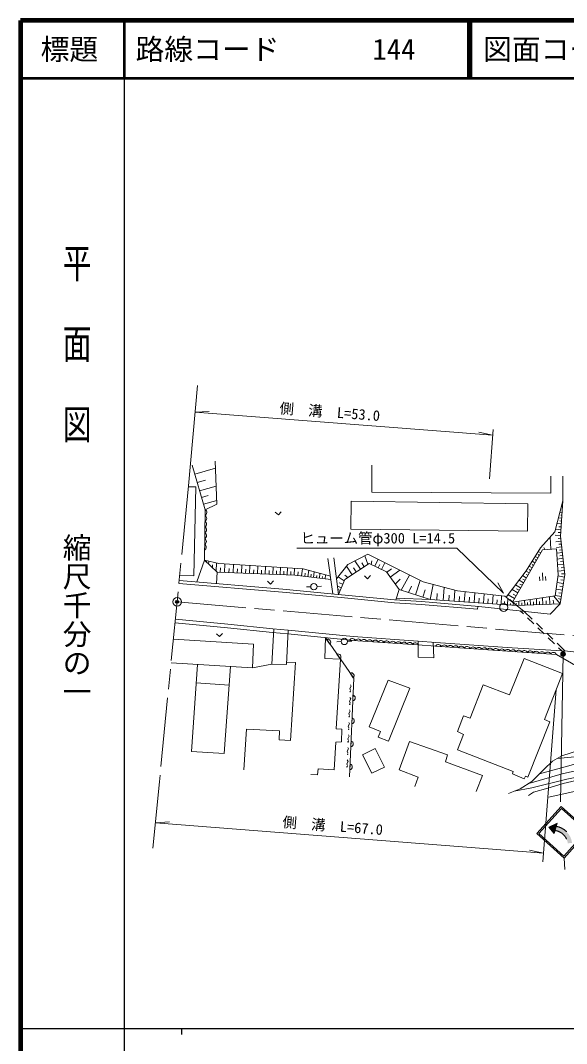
# Model space of a CAD drawing. Units: millimetres, scale not verified. Extents: x 40000 to 680000, y 20000 to 380000.
# Drawn here: x 40000 to 134871, y 202409 to 380000 of the extents above; entities that cross this region are included whole.
import ezdxf
from ezdxf.enums import TextEntityAlignment as Align

# ---------------------------------------------------------------- set-up
doc = ezdxf.new("R2010")
doc.units = ezdxf.units.MM
doc.header["$LTSCALE"] = 1000
doc.header["$PDMODE"] = 32
doc.header["$PDSIZE"] = 500
doc.linetypes.add('CHAIN', pattern=[18.5, 12, -1.5, 3.5, -1.5])
for name, color, linetype, lineweight in [('M-BGD', 7, 'Continuous', 13), ('M-BMK', 2, 'CHAIN', 13), ('M-BMK-SRVR', 3, 'Continuous', 13), ('M-STR-HTXT', 7, 'Continuous', 13), ('M-STR-STRC', 7, 'Continuous', 13), ('M-TTL', 2, 'Continuous', 140), ('M-TTL-BAND', 7, 'Continuous', 25), ('M-TTL-LINE', 7, 'Continuous', 50)]:
    doc.layers.add(name, color=color, linetype=linetype, lineweight=lineweight)
doc.layers.add('M-OTRS', color=6, linetype='Continuous')
doc.layers.add('M-TTL-TXT', color=7, linetype='Continuous')
doc.styles.add('@ＭＳ ゴシック', font='')
doc.styles.add('ＭＳ ゴシック', font='')
doc.styles.get('@ＭＳ ゴシック').set_extended_font_data('@MS Gothic')
doc.styles.get('ＭＳ ゴシック').set_extended_font_data('MS Gothic')

msp = doc.modelspace()

# ---------------------------------------------------------------- hatches: boundary and pattern name
at = {"layer": 'M-STR-STRC'}
for points in [[(133935, 269773, -0.41421), (134028, 270331, -0.41421), (134586, 270238, -0.41421), (134493, 269680, -0.41421)], [(133073, 240107), (133211, 240634), (131773, 239992), (132746, 238859), (132884, 239386)], [(134294, 239640), (134245, 239671), (134195, 239700), (134145, 239729), (134094, 239757), (134042, 239784), (133990, 239810), (133938, 239835), (133885, 239860), (133832, 239883), (133779, 239906), (133725, 239927), (133670, 239948), (133616, 239967), (133561, 239986), (133506, 240004), (133450, 240020), (133394, 240036), (133338, 240051), (133281, 240065), (133225, 240077), (133168, 240089), (133111, 240100), (133073, 240107), (132884, 239386), (132888, 239385), (132933, 239378), (132978, 239371), (133022, 239362), (133066, 239353), (133110, 239343), (133154, 239333), (133198, 239321), (133241, 239309), (133284, 239296), (133327, 239282), (133370, 239268), (133412, 239253), (133455, 239237), (133497, 239220), (133538, 239202), (133580, 239184), (133621, 239166), (133661, 239146), (133702, 239126), (133741, 239105), (133781, 239083), (133820, 239061), (133859, 239038), (133897, 239014), (133935, 238990), (133973, 238964), (134010, 238939), (134047, 238912), (134083, 238885), (134119, 238858), (134154, 238830), (134189, 238801), (134223, 238771), (134256, 238741), (134290, 238711), (134322, 238680), (134354, 238648), (134386, 238616), (134417, 238583), (134447, 238549), (134477, 238515), (134506, 238481), (134535, 238446), (134563, 238411), (134590, 238375), (134617, 238338), (134643, 238302), (134668, 238264), (134693, 238227), (134717, 238188), (134741, 238150), (134763, 238111), (134785, 238072), (134807, 238032), (134827, 237992), (134847, 237951), (134867, 237911), (134885, 237869), (134903, 237828), (134920, 237786), (134937, 237744), (134952, 237702), (134967, 237659), (134981, 237616), (134995, 237573), (135008, 237530), (135019, 237486), (135031, 237443), (135041, 237399), (135051, 237355), (135059, 237310), (135067, 237266), (135075, 237222), (135081, 237177), (135823, 237218), (135816, 237275), (135808, 237333), (135798, 237390), (135788, 237447), (135777, 237504), (135764, 237561), (135751, 237617), (135737, 237674), (135722, 237730), (135705, 237786), (135688, 237841), (135670, 237896), (135651, 237951), (135631, 238005), (135609, 238060), (135587, 238113), (135565, 238167), (135541, 238220), (135516, 238272), (135490, 238324), (135464, 238376), (135436, 238427), (135408, 238478), (135378, 238528), (135348, 238577), (135317, 238626), (135286, 238675), (135253, 238723), (135219, 238770), (135185, 238817), (135150, 238863), (135114, 238909), (135077, 238954), (135040, 238998), (135001, 239042), (134962, 239085), (134922, 239127), (134882, 239169), (134841, 239210), (134799, 239250), (134756, 239289), (134713, 239328), (134669, 239366), (134624, 239403), (134579, 239439), (134533, 239475), (134486, 239509), (134439, 239543), (134391, 239576), (134343, 239609)]]:
    msp.add_hatch(color=256, dxfattribs=at).paths.add_polyline_path(points)

# ---------------------------------------------------------------- linework, layer by layer
at = {"layer": 'M-BGD'}
for p, q in [((72078, 295065), (69841, 302787)), ((70292, 301230), (73895, 302274)), ((70710, 299786), (72155, 300204)), ((71129, 298341), (74018, 299178)), ((71464, 297183), (72622, 297519)), ((71800, 296025), (74116, 296696)), ((71962, 286327), (72078, 295065)), ((134173, 295594), (133988, 295608)), ((134137, 295096), (134045, 295102)), ((134030, 293600), (133474, 293640)), ((133994, 293101), (133716, 293121)), ((134102, 294597), (133731, 294624)), ((134066, 294098), (133880, 294112)), ((133886, 291605), (132960, 291671)), ((133958, 292602), (133217, 292655)), ((133922, 292103), (133552, 292130)), ((132151, 288224), (132013, 290313)), ((133814, 290607), (132906, 290673)), ((133908, 289614), (133025, 289508)), ((133850, 291106), (133387, 291139)), ((133849, 290110), (133397, 290056)), ((130375, 287583), (129954, 287826)), ((131106, 288155), (130918, 288513)), ((134027, 288621), (133126, 288513)), ((133967, 289117), (133526, 289065)), ((134086, 288124), (133636, 288071)), ((70619, 282532), (71962, 286327)), ((72326, 285982), (72332, 286135)), ((72689, 285639), (72718, 286157)), ((94248, 280460), (93423, 286579)), ((95270, 280364), (94414, 286712)), ((99063, 284743), (98106, 286195)), ((100374, 285607), (99852, 287094)), ((100949, 285576), (101027, 286201)), ((101539, 285281), (102129, 286462)), ((129377, 285850), (128897, 286126)), ((129627, 286283), (129401, 286413)), ((129876, 286716), (129425, 286976)), ((130126, 287150), (129915, 287271)), ((134145, 287628), (133192, 287514)), ((134264, 286635), (133247, 286514)), ((134205, 287131), (133728, 287074)), ((134325, 286127), (133816, 286066)), ((73348, 285015), (73375, 285507)), ((74006, 284392), (74087, 285847)), ((74197, 284211), (74031, 282245)), ((74698, 284193), (74727, 284956)), ((75462, 284164), (75519, 285692)), ((76206, 284137), (76233, 284881)), ((76950, 284109), (77005, 285597)), ((77675, 284082), (77702, 284807)), ((78399, 284055), (78453, 285505)), ((79106, 284029), (79132, 284735)), ((79812, 284003), (79864, 285415)), ((80500, 283977), (80525, 284665)), ((81188, 283952), (81239, 285328)), ((81858, 283927), (81883, 284597)), ((82529, 283902), (82578, 285243)), ((83182, 283878), (83206, 284531)), ((83835, 283853), (83883, 285160)), ((84471, 283830), (84495, 284466)), ((85108, 283806), (85155, 285079)), ((85728, 283783), (85751, 284403)), ((86348, 283760), (86394, 285000)), ((86952, 283737), (86974, 284341)), ((87556, 283715), (87601, 284923)), ((88188, 283650), (88264, 284281)), ((88819, 283574), (88971, 284836)), ((89939, 283439), (90075, 284560)), ((90932, 283319), (91049, 284290)), ((97611, 283786), (96644, 285254)), ((98337, 284264), (97859, 284990)), ((99718, 285175), (99286, 285830)), ((102129, 284986), (102424, 285576)), ((102719, 284691), (103309, 285872)), ((103615, 284201), (104446, 284808)), ((104222, 283370), (105885, 284583)), ((128379, 284116), (127834, 284430)), ((128878, 284983), (128368, 285277)), ((128629, 284550), (128374, 284697)), ((129128, 285416), (128887, 285555)), ((134385, 285618), (133304, 285489)), ((134514, 284537), (133365, 284400)), ((134450, 285078), (133909, 285013)), ((89379, 283506), (89447, 284067)), ((90436, 283379), (90494, 283864)), ((91429, 283259), (91478, 283670)), ((91925, 283199), (92024, 284020)), ((92421, 283139), (92462, 283475)), ((92918, 283080), (92999, 283751)), ((96243, 282737), (95179, 283401)), ((95997, 282137), (95397, 282383)), ((96877, 283303), (96370, 283722)), ((105117, 282143), (105961, 283011)), ((106144, 281099), (107573, 283739)), ((108646, 280302), (109443, 282804)), ((127381, 282383), (126617, 282824)), ((127880, 283250), (127225, 283627)), ((127631, 282817), (127303, 283005)), ((128130, 283683), (127857, 283840)), ((130213, 282745), (130176, 283440)), ((130746, 282773), (130675, 284099)), ((131278, 282802), (131241, 283497)), ((134334, 282244), (133210, 282428)), ((134522, 283390), (133376, 283578)), ((134428, 282817), (133855, 282911)), ((134583, 283962), (134017, 283959)), ((90424, 281700), (89675, 281660)), ((91522, 281758), (92271, 281798)), ((95751, 281537), (95074, 281815)), ((95561, 281074), (95223, 281213)), ((95371, 280612), (95228, 280671)), ((105799, 281209), (105219, 279419)), ((107395, 280701), (107946, 281794)), ((109923, 279895), (110330, 281173)), ((111203, 279499), (111721, 282088)), ((113454, 279342), (113612, 281593)), ((115348, 279209), (115481, 281103)), ((117106, 279085), (117229, 280843)), ((118796, 278967), (118915, 280657)), ((126379, 280642), (125394, 281209)), ((126882, 281517), (126008, 282020)), ((126631, 281079), (126193, 281331)), ((127132, 281950), (126750, 282170)), ((134150, 281119), (133047, 281300)), ((134060, 280568), (133508, 280658)), ((134242, 281682), (133680, 281774)), ((111155, 279503), (105321, 279734)), ((112329, 279420), (112408, 280546)), ((114401, 279275), (114468, 280222)), ((116227, 279147), (116289, 280026)), ((117951, 279026), (118011, 279871)), ((119610, 278910), (119667, 279723)), ((120423, 278853), (120537, 280479)), ((121205, 278798), (121259, 279580)), ((121987, 278743), (122096, 280307)), ((122739, 278690), (122792, 279443)), ((123491, 278638), (123597, 280142)), ((124047, 278599), (124086, 279154)), ((124602, 278560), (124680, 279671)), ((125812, 279657), (124701, 280296)), ((125492, 279102), (124996, 279501)), ((125600, 278490), (125641, 279073)), ((126095, 280150), (125603, 280433)), ((126098, 278455), (126124, 278826)), ((126598, 278461), (126570, 279206)), ((127098, 278480), (127082, 278905)), ((127597, 278499), (127566, 279348)), ((128097, 278517), (128079, 278994)), ((128596, 278536), (128561, 279490)), ((129130, 278556), (129110, 279089)), ((129663, 278575), (129623, 279642)), ((130163, 278594), (130156, 279151)), ((130751, 278616), (130707, 279797)), ((131339, 278638), (131315, 279261)), ((131945, 278660), (131897, 279967)), ((132658, 278687), (132523, 279346)), ((133758, 278727), (132671, 280077)), ((133969, 280016), (132887, 280193)), ((133880, 279475), (133459, 279659)), ((119388, 277785), (119430, 278283)), ((125101, 278525), (125121, 278816)), ((127370, 276981), (126825, 277506)), ((128903, 276060), (127473, 277438)), ((129170, 275247), (128090, 276287)), ((130703, 274325), (129623, 275366)), ((130971, 273512), (129890, 274553)), ((132504, 272590), (131424, 273631)), ((93193, 272563), (93759, 271749)), ((95723, 272168), (94974, 272128)), ((96821, 272227), (97570, 272267)), ((132771, 271777), (131691, 272818)), ((134654, 270518), (133224, 271897)), ((94978, 269998), (95544, 269184)), ((134036, 270559), (133491, 271084)), ((83662, 268266), (80286, 267608)), ((97263, 266715), (97829, 265902)), ((76273, 264640), (70528, 265036)), ((97771, 262915), (97730, 261925)), ((97604, 258918), (97563, 257928)), ((97437, 254922), (97395, 253932)), ((97269, 250925), (97228, 249935))]:
    msp.add_line(p, q, dxfattribs=at)
for points in [[(73846, 303522), (74142, 296045), (72078, 295065)], [(101031, 302799), (101017, 298105), (132148, 297955), (132142, 300887)], [(134197, 300889), (134245, 296592), (133805, 290478), (134597, 283846), (133758, 278727)], [(69166, 299030), (70478, 299068), (70109, 283593), (67657, 283644)], [(124398, 279896), (127875, 284484), (130344, 288454), (132848, 291243), (134245, 296592)], [(84254, 294663), (84812, 294162), (85313, 294720)], [(71962, 286327), (74484, 285757), (89107, 284827), (93835, 283519)], [(93911, 282960), (87693, 283710), (74197, 284211), (71962, 286327)], [(127473, 277438), (124169, 280079), (115926, 280986), (109941, 282555), (100351, 287351), (96895, 285571), (94907, 283057)], [(95270, 280364), (96327, 282940), (100595, 285752), (103566, 284269), (105799, 281209), (111155, 279503), (126187, 278446), (133758, 278727)], [(133758, 278727), (132016, 276958), (119656, 278264), (109673, 279114), (105003, 279434), (95768, 280317), (85587, 281271), (67573, 282789)], [(82903, 282657), (83461, 282156), (83962, 282713)], [(99749, 283583), (100307, 283082), (100808, 283640)], [(119388, 277785), (109635, 278615), (104962, 278936), (95721, 279820), (85542, 280773), (67525, 282291)], [(66853, 275443), (75950, 274575), (83761, 273770), (86463, 273527), (96175, 272553)], [(66916, 276090), (76014, 275222), (83823, 274417), (86524, 274174), (97801, 273043), (109093, 272280), (112167, 272043), (125440, 271120), (135052, 270492), (143795, 269543), (156897, 268232), (167806, 267062), (174146, 266225), (183198, 265921), (189331, 265412), (196061, 265063)], [(74033, 273551), (74591, 273050), (75092, 273608)], [(84035, 274398), (83662, 268266), (86197, 268200), (86524, 274174)], [(66169, 268472), (80286, 267608), (80483, 271738), (66577, 272627)], [(90432, 249092), (91618, 249059), (91698, 250074), (94508, 249926), (94801, 254731), (95776, 254766), (95846, 256961), (94840, 257010), (95588, 269122), (92874, 269234), (92976, 272874)], [(97176, 248688), (97893, 265811), (92976, 272874)], [(96175, 272553), (97747, 272396), (109047, 271631), (112119, 271395), (125396, 270472), (133121, 269967)], [(109093, 272280), (109100, 269469), (111831, 269335), (111725, 272077)], [(133121, 269967), (139422, 266285), (141292, 266433), (146384, 265797), (157636, 264571), (161512, 264661), (172044, 265995)], [(70746, 268192), (69704, 253091), (75378, 252758), (76514, 267839)], [(86218, 268594), (87789, 268576), (86932, 254986), (84972, 255125), (85021, 256702), (79262, 256992), (78798, 249896)], [(97343, 263719), (97232, 264020), (97465, 264429), (97330, 264669)], [(97252, 261546), (97141, 261846), (97374, 262256), (97239, 262496)], [(97161, 259372), (97050, 259673), (97283, 260083), (97148, 260322)], [(97070, 257199), (96959, 257499), (97192, 257909), (97057, 258149)], [(124786, 245799), (126794, 246602), (128848, 247895), (130990, 250009), (132403, 251396), (134071, 252362), (137304, 253420), (140637, 254486), (142620, 255795), (144355, 257014), (146070, 257558), (148401, 257528), (154051, 257103), (157865, 256589), (161829, 256713), (173143, 256807), (180883, 257249), (186505, 258508), (188606, 259214)], [(188675, 258169), (184423, 256185), (181072, 255262), (177038, 254674), (171030, 254415), (162215, 253916), (153760, 253601), (144713, 252972), (133237, 251879)], [(96979, 255026), (96868, 255326), (97101, 255736), (96966, 255975)], [(108486, 247015), (109086, 248674), (105779, 249936), (107565, 254856), (114217, 252496), (113859, 251317), (120254, 248939), (119173, 246175)], [(130190, 249220), (134650, 250430), (137526, 251225), (143578, 252002), (151820, 252530), (162092, 252714), (170201, 253148), (176902, 253985), (183611, 254914)], [(96888, 252852), (96777, 253153), (97010, 253562), (96875, 253802)], [(96797, 250679), (96686, 250979), (96919, 251389), (96784, 251629)], [(175065, 251539), (167871, 252076), (161063, 251695), (156749, 251020), (152630, 250818), (149683, 251140), (145732, 251319), (143767, 251197), (138748, 250254), (134132, 249244), (128292, 247545)], [(125790, 246200), (128859, 246795), (134941, 248291), (142659, 249858), (145478, 250004), (150265, 249799), (155922, 249627), (165129, 250082), (170709, 250181), (172761, 250146)], [(171965, 249674), (168979, 249466), (164859, 248947), (157981, 248643), (145168, 248706), (140353, 248486), (136546, 248044), (134306, 247550), (131596, 246758), (129133, 246017), (128253, 245459)], [(131804, 245201), (137239, 246362), (140331, 246764), (141824, 247018), (148720, 247224), (153345, 247136), (156532, 247018), (161414, 246880), (163690, 246940), (168308, 247331)]]:
    msp.add_lwpolyline(points, dxfattribs=at)
for points in [[(97441, 296531), (97393, 291719), (128088, 291331), (128119, 296084)], [(125460, 279047), (132874, 280106), (133401, 283750), (133148, 288289), (130689, 288128)], [(127722, 248831), (127494, 248348), (125503, 249231), (125615, 249635), (115924, 253379), (116965, 256041), (115934, 256589), (116964, 259275), (118143, 258915), (120388, 264671), (124973, 262916), (127523, 269255), (134176, 266637), (131048, 258680), (131943, 258269), (128133, 248675)], [(103957, 254880), (102145, 255589), (102548, 256547), (100598, 257374), (103870, 265495), (107658, 264105)], [(99441, 252551), (101025, 249348), (103227, 250380), (101651, 253644)]]:
    msp.add_lwpolyline(points, close=True, dxfattribs=at)
for centre, radius in [((90973, 281729), 550), ((123952, 278109), 700), ((96272, 272198), 550), ((97295, 263490), 50), ((97204, 261316), 50), ((97113, 259143), 50), ((97022, 256970), 50), ((96931, 254796), 50), ((96840, 252623), 50), ((96749, 250449), 50)]:
    msp.add_circle(centre, radius, dxfattribs=at)
for centre, radius, start, end in [((71805, 294568), 567, 297.31398, 61.16901), ((71778, 292568), 567, 297.31398, 61.16901), ((71791, 293568), 567, 297.31398, 61.16901), ((71765, 291568), 567, 297.31398, 61.16901), ((71738, 289569), 567, 297.31398, 61.16901), ((71752, 290568), 567, 297.31398, 61.16901), ((71725, 288569), 567, 297.31398, 61.16901), ((93395, 272100), 505, 316.01209, 113.67028), ((97641, 272138), 567, 22.34497, 146.19999), ((98647, 272067), 567, 24.20328, 148.0583), ((99645, 272000), 567, 24.20328, 148.0583), ((100642, 271932), 567, 24.20328, 148.0583), ((101640, 271865), 567, 24.20328, 148.0583), ((102638, 271797), 567, 24.20328, 148.0583), ((103636, 271730), 567, 24.20328, 148.0583), ((104633, 271662), 567, 24.20328, 148.0583), ((105631, 271595), 567, 24.20328, 148.0583), ((106629, 271528), 567, 24.20328, 148.0583), ((107626, 271460), 567, 24.20328, 148.0583), ((108624, 271393), 567, 24.20328, 148.0583), ((95181, 269535), 505, 316.01209, 113.67028), ((112612, 271093), 567, 24.09441, 147.94943), ((113610, 271024), 567, 24.09441, 147.94943), ((114608, 270955), 567, 24.09441, 147.94943), ((115605, 270885), 567, 24.09441, 147.94943), ((116603, 270816), 567, 24.09441, 147.94943), ((117600, 270746), 567, 24.09441, 147.94943), ((118598, 270677), 567, 24.09441, 147.94943), ((119596, 270608), 567, 24.09441, 147.94943), ((120593, 270538), 567, 24.09441, 147.94943), ((121591, 270469), 567, 24.09441, 147.94943), ((122588, 270400), 567, 24.09441, 147.94943), ((123586, 270330), 567, 24.09441, 147.94943), ((124584, 270261), 567, 24.09441, 147.94943), ((125581, 270191), 567, 24.09441, 147.94943), ((126580, 270127), 567, 24.33552, 148.19055), ((127578, 270062), 567, 24.33552, 148.19055), ((128576, 269997), 567, 24.33552, 148.19055), ((129574, 269932), 567, 24.33552, 148.19055), ((130572, 269866), 567, 24.33552, 148.19055), ((131570, 269801), 567, 24.33552, 148.19055), ((132567, 269736), 567, 24.33552, 148.19055), ((97466, 266252), 505, 316.01209, 113.67028), ((97653, 262424), 505, 278.7733, 76.43149), ((97486, 258427), 505, 278.7733, 76.43149), ((97318, 254431), 505, 278.7733, 76.43149), ((97151, 250434), 505, 278.7733, 76.43149)]:
    msp.add_arc(centre, radius, start, end, dxfattribs=at)
at = {"layer": 'M-BMK'}
msp.add_line((69186, 299237), (64147, 247852), dxfattribs=at)
msp.add_lwpolyline([(67210, 279081), (166593, 270597), (191574, 268318)], dxfattribs=at)
at = {"layer": 'M-BMK-SRVR'}
msp.add_circle((67210, 279081), 750, dxfattribs=at)
at = {"layer": 'M-OTRS'}
msp.add_point((67210, 279081), dxfattribs=at)
at = {"layer": 'M-STR-HTXT'}
for p, q in [((69186, 299237), (70751, 316630)), ((70333, 311984), (72783, 312138)), ((70333, 311984), (122031, 308004)), ((122031, 308004), (119633, 308531)), ((121503, 300415), (122099, 308984)), ((123934, 280574), (122913, 282396)), ((134260, 270006), (133802, 244353)), ((130735, 233932), (133093, 263883)), ((64147, 247852), (63013, 236327)), ((63448, 240744), (65898, 240894)), ((63448, 240744), (130853, 235436)), ((130853, 235436), (128456, 235968))]:
    msp.add_line(p, q, dxfattribs=at)
msp.add_lwpolyline([(123934, 280574), (115821, 288421), (88021, 288421)], dxfattribs=at)
at = {"layer": 'M-STR-STRC'}
for p, q in [((129708, 238847), (133961, 243581)), ((138695, 239327), (133961, 243581)), ((130061, 238866), (133980, 243228)), ((138342, 239308), (133980, 243228)), ((133211, 240634), (131773, 239992)), ((131773, 239992), (132746, 238859)), ((132746, 238859), (133211, 240634)), ((129708, 238847), (134441, 234593)), ((130061, 238866), (134423, 234946)), ((134423, 234946), (138342, 239308)), ((134442, 234594), (138695, 239327)), ((134441, 234593), (134548, 232596))]:
    msp.add_line(p, q, dxfattribs=at)
for points in [[(133073, 240107), (133211, 240634), (131773, 239992), (132746, 238859), (132884, 239386)], [(133211, 240634), (131773, 239992), (132746, 238859)], [(133211, 240634), (131773, 239992), (132746, 238859)]]:
    msp.add_lwpolyline(points, close=True, dxfattribs=at)
msp.add_lwpolyline([(134882, 239169), (134841, 239210), (134799, 239250), (134756, 239289), (134713, 239328), (134669, 239366), (134624, 239403), (134579, 239439), (134533, 239475), (134486, 239509), (134439, 239543), (134391, 239576), (134343, 239609), (134294, 239640), (134245, 239671), (134195, 239700), (134145, 239729), (134094, 239757), (134042, 239784), (133990, 239810), (133938, 239835), (133885, 239860), (133832, 239883), (133779, 239906), (133725, 239927), (133670, 239948), (133616, 239967), (133561, 239986), (133506, 240004), (133450, 240020), (133394, 240036), (133338, 240051), (133281, 240065), (133225, 240077), (133168, 240089), (133111, 240100), (133073, 240107), (132884, 239386), (132884, 239386), (132888, 239385), (132933, 239378), (132978, 239371), (133022, 239362), (133066, 239353), (133110, 239343), (133154, 239333), (133198, 239321), (133241, 239309), (133284, 239296), (133327, 239282), (133370, 239268), (133412, 239253), (133455, 239237), (133497, 239220), (133538, 239202), (133580, 239184), (133621, 239166), (133661, 239146), (133702, 239126), (133741, 239105), (133781, 239083), (133820, 239061), (133859, 239038), (133897, 239014), (133935, 238990), (133973, 238964), (134010, 238939), (134047, 238912), (134083, 238885), (134119, 238858), (134154, 238830), (134189, 238801), (134223, 238771), (134256, 238741), (134290, 238711), (134322, 238680), (134354, 238648), (134386, 238616), (134417, 238583), (134447, 238549), (134477, 238515), (134506, 238481), (134535, 238446), (134563, 238411), (134590, 238375), (134617, 238338), (134643, 238302), (134668, 238264), (134693, 238227), (134717, 238188), (134741, 238150), (134763, 238111), (134785, 238072), (134807, 238032), (134827, 237992), (134847, 237951), (134867, 237911), (134885, 237869)], dxfattribs=at)
msp.add_circle((134260, 270006), 400, dxfattribs=at)
at = {"layer": 'M-TTL'}
for p, q in [((40000, 380000), (40000, 20000)), ((680000, 380000), (40000, 380000))]:
    msp.add_line(p, q, dxfattribs=at)
at = {"layer": 'M-TTL-BAND'}
for p, q in [((58000, 370000), (58000, 20000)), ((40000, 205000), (579000, 205000)), ((68000, 205000), (68000, 204000))]:
    msp.add_line(p, q, dxfattribs=at)
at = {"layer": 'M-TTL-LINE'}
for p, q in [((58000, 380000), (58000, 370000)), ((117750, 380000), (117750, 370000)), ((118250, 380000), (118250, 370000)), ((40000, 370000), (680000, 370000))]:
    msp.add_line(p, q, dxfattribs=at)

# ---------------------------------------------------------------- texts
at = {"layer": 'M-STR-HTXT', "style": 'ＭＳ ゴシック'}
for s, rotation, p in [('側\u3000溝\u3000L=53.0', 355.597, (93627, 310584)), ('側\u3000溝\u3000L=67.0', 355.498, (94135, 238743))]:
    msp.add_text(s, height=1833, rotation=rotation, dxfattribs=at).set_placement(p, align=Align.BOTTOM_CENTER)
msp.add_text('ヒューム管φ300 L=14.5', height=1833, dxfattribs=at).set_placement((115521, 288671), align=Align.BOTTOM_RIGHT)
at = {"layer": 'M-TTL-BAND', "style": '@ＭＳ ゴシック', "width": 1.4}
msp.add_text('平  面  図', height=3666, rotation=270, dxfattribs=at).set_placement((49777, 306475), align=Align.MIDDLE_RIGHT)
at = {"layer": 'M-TTL-BAND', "style": '@ＭＳ ゴシック'}
msp.add_text('縮尺千分の一', height=3666, rotation=270, dxfattribs=at).set_placement((49777, 261030), align=Align.MIDDLE_RIGHT)
at = {"layer": 'M-TTL-TXT', "style": 'ＭＳ ゴシック'}
msp.add_text('標題', height=3666, dxfattribs=at).set_placement((48500, 375000), align=Align.MIDDLE_CENTER)
for s, p in [('路線コード', (60000, 375000)), ('144', (101142, 375000)), ('図面コード', (120380, 375000))]:
    msp.add_text(s, height=3666, dxfattribs=at).set_placement(p, align=Align.MIDDLE_LEFT)

doc.saveas('drawing.dxf')
